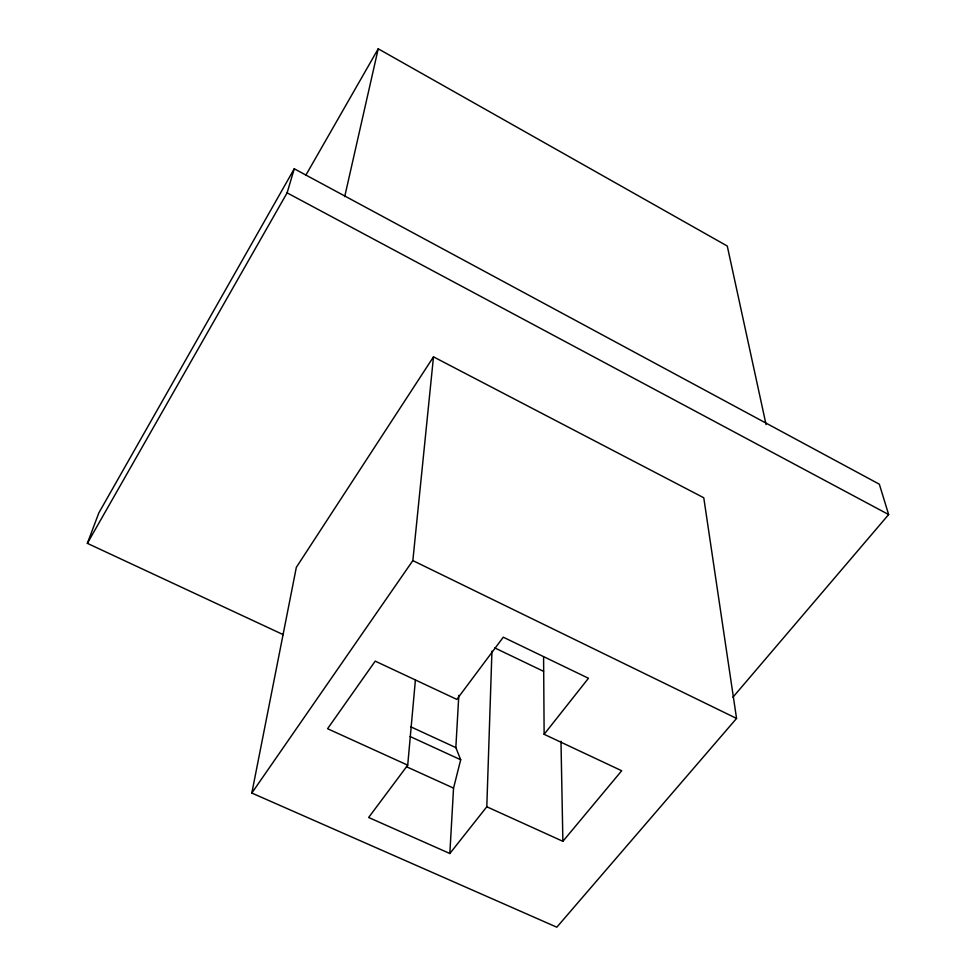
<?xml version="1.0" encoding="UTF-8"?>
<svg xmlns="http://www.w3.org/2000/svg" width="976" height="976" viewBox="0 0 976 976"><rect width="100%" height="100%" fill="white"/><g stroke="black" fill="none" stroke-linecap="round" stroke-linejoin="round"><path stroke-width="1.46" d="M415.373 680.309L407.712 765.172L368.647 817.485L449.838 853.512L486.804 806.774L491.941 651.163M449.838 853.512L453.547 788.108L460.696 759.755L455.841 747.604L458.805 695.437M251.82 793.049L412.848 560.59L433.49 356.85L703.769 497.772L736.551 718.434L556.82 927.2L251.82 793.049L296.338 567.337L433.49 356.85M344.711 196.603L378.224 48.8L727.266 246.025L766.062 424.56M283.211 634.644L87.352 543.339L287.103 192.858L294.252 168.775L879.339 484.206L888.648 514.559L732.903 697.254M87.352 543.339L98.844 512.9L294.252 168.775M305.878 175.131L378.224 48.8M486.804 806.774L562.884 841.312L621.688 770.747L544.132 734.306L588.467 678.271L503.274 637.194L456.829 699.389L375.223 661.13L327.57 728.718L407.712 765.172M406.467 766.721L453.547 788.108M410.664 726.766L455.841 747.604M410.103 736.514L460.696 759.755M494.808 647.93L543.547 671.317M412.848 560.59L736.551 718.434M287.103 192.858L888.648 514.559M560.98 741.26L562.884 841.312M543.595 657.031L544.132 734.306"/></g></svg>
